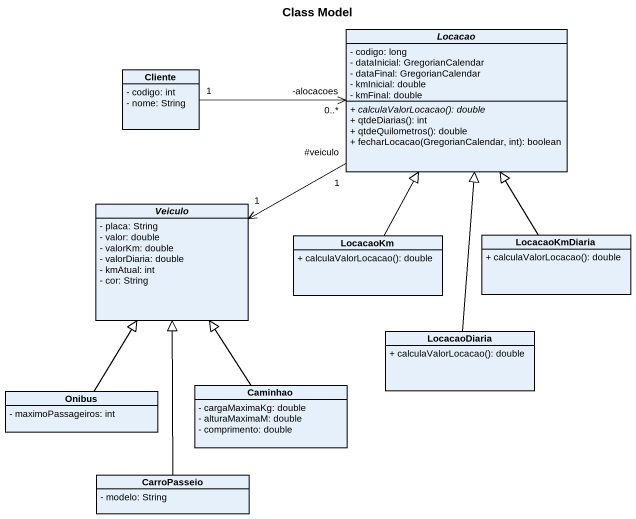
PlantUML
@startuml
title Class Model
hide circle
hide empty members
skinparam classAttributeIconSize 0
abstract class Locacao {
  - codigo: long
  - dataInicial: GregorianCalendar
  - dataFinal: GregorianCalendar
  - kmInicial: double
  - kmFinal: double
  {abstract} + calculaValorLocacao(): double
  + qtdeDiarias(): int
  + qtdeQuilometros(): double
  + fecharLocacao(GregorianCalendar, int): boolean
}
class Cliente {
  - codigo: int
  - nome: String
}
abstract class Veiculo {
  - placa: String
  - valor: double
  - valorKm: double
  - valorDiaria: double
  - kmAtual: int
  - cor: String
}
class LocacaoKm {
  + calculaValorLocacao(): double
}
class LocacaoKmDiaria {
  + calculaValorLocacao(): double
}
class LocacaoDiaria {
  + calculaValorLocacao(): double
}
class Onibus {
  - maximoPassageiros: int
}
class Caminhao {
  - cargaMaximaKg: double
  - alturaMaximaM: double
  - comprimento: double
}
class CarroPasseio {
  - modelo: String
}
Locacao "-alocacoes\n0..*" <-left- "1" Cliente
Veiculo "1" <-right- "#veiculo\n1" Locacao
LocacaoKm -up-|> Locacao
LocacaoKmDiaria -up-|> Locacao
LocacaoDiaria -up-|> Locacao
Onibus -up-|> Veiculo
Caminhao -up-|> Veiculo
CarroPasseio -up-|> Veiculo
@enduml
